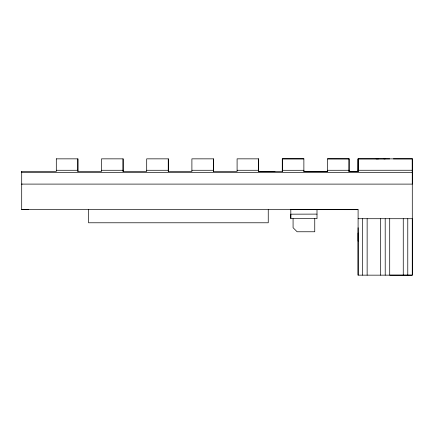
<?xml version="1.0" encoding="UTF-8"?>
<svg xmlns="http://www.w3.org/2000/svg" width="434" height="434" viewBox="0 0 434 434"><rect width="100%" height="100%" fill="white"/><g stroke="black" fill="none" stroke-linecap="round" stroke-linejoin="round"><path stroke-width="0.65" d="M28.476 209.671L21.7 209.671L21.711 171.473L56.301 171.473L56.301 158.844M274.955 171.479L258.68 171.473L258.68 158.855L237.094 158.844L237.094 171.473L213.479 171.473L213.479 158.855L191.899 158.849L191.899 171.473L168.283 171.473L168.283 158.855L146.697 158.849L146.697 171.473L123.082 171.473L123.082 158.855L101.496 158.849L101.496 171.473L77.881 171.473L77.881 158.855M258.68 158.844L258.68 171.473L282.295 171.473L282.295 158.839L303.876 158.849L303.876 171.479L327.491 171.479L327.491 158.866L349.055 158.871L349.05 171.506L358.072 171.506L358.121 158.871L412.284 158.855L412.289 275.156L389.71 275.156L389.71 218.714M349.077 158.871L349.05 171.495L355.278 171.495M358.104 218.714L412.295 218.714L412.295 275.156L358.093 275.156L358.104 209.682L21.7 209.671M393.372 158.871L412.273 158.871L412.295 172.64L21.711 172.672L21.711 171.473M282.295 170.882L282.295 170.302L303.876 170.291L303.876 171.441L327.491 171.49L327.491 170.28L349.072 170.269L349.072 171.468L358.088 171.495L358.104 158.871L389.699 158.877M290.818 218.345L290.818 214.168L316.999 214.108L317.004 209.644L290.818 209.638M358.072 171.506L358.093 158.871M358.104 275.161L358.093 227.747M22.129 184.087L21.711 184.097L412.295 184.114L412.273 158.871M385.218 275.151L385.191 218.714M376.132 158.877L378.464 158.877M56.301 158.855L77.881 158.849L77.881 171.473M303.876 158.86L282.295 158.855L282.295 171.473M56.301 170.274L77.881 170.274M101.496 170.274L123.082 170.274M146.697 170.274L168.283 170.274M191.899 170.274L213.479 170.274M237.094 170.274L258.68 170.274M358.083 170.264L412.295 170.247M317.004 209.665L358.104 209.687M327.491 158.855L349.044 158.877M383.938 158.877L385.159 158.877M317.004 214.163L317.01 218.671L290.791 218.671L290.818 209.644M407.776 218.714L407.781 275.156M403.257 218.714L403.262 275.156M380.683 218.714L380.683 275.156M367.137 218.714L367.137 275.161M362.618 218.714L362.618 275.161M358.093 233.036L358.093 241.13M314.753 218.671L314.753 231.767L297.138 231.767L293.075 227.704L293.075 218.671M268.245 209.687L268.245 222.783L88.531 222.783L88.531 209.687M213.479 158.849L213.479 171.473M168.283 158.849L168.283 171.473M123.082 158.849L123.082 171.473"/></g></svg>
